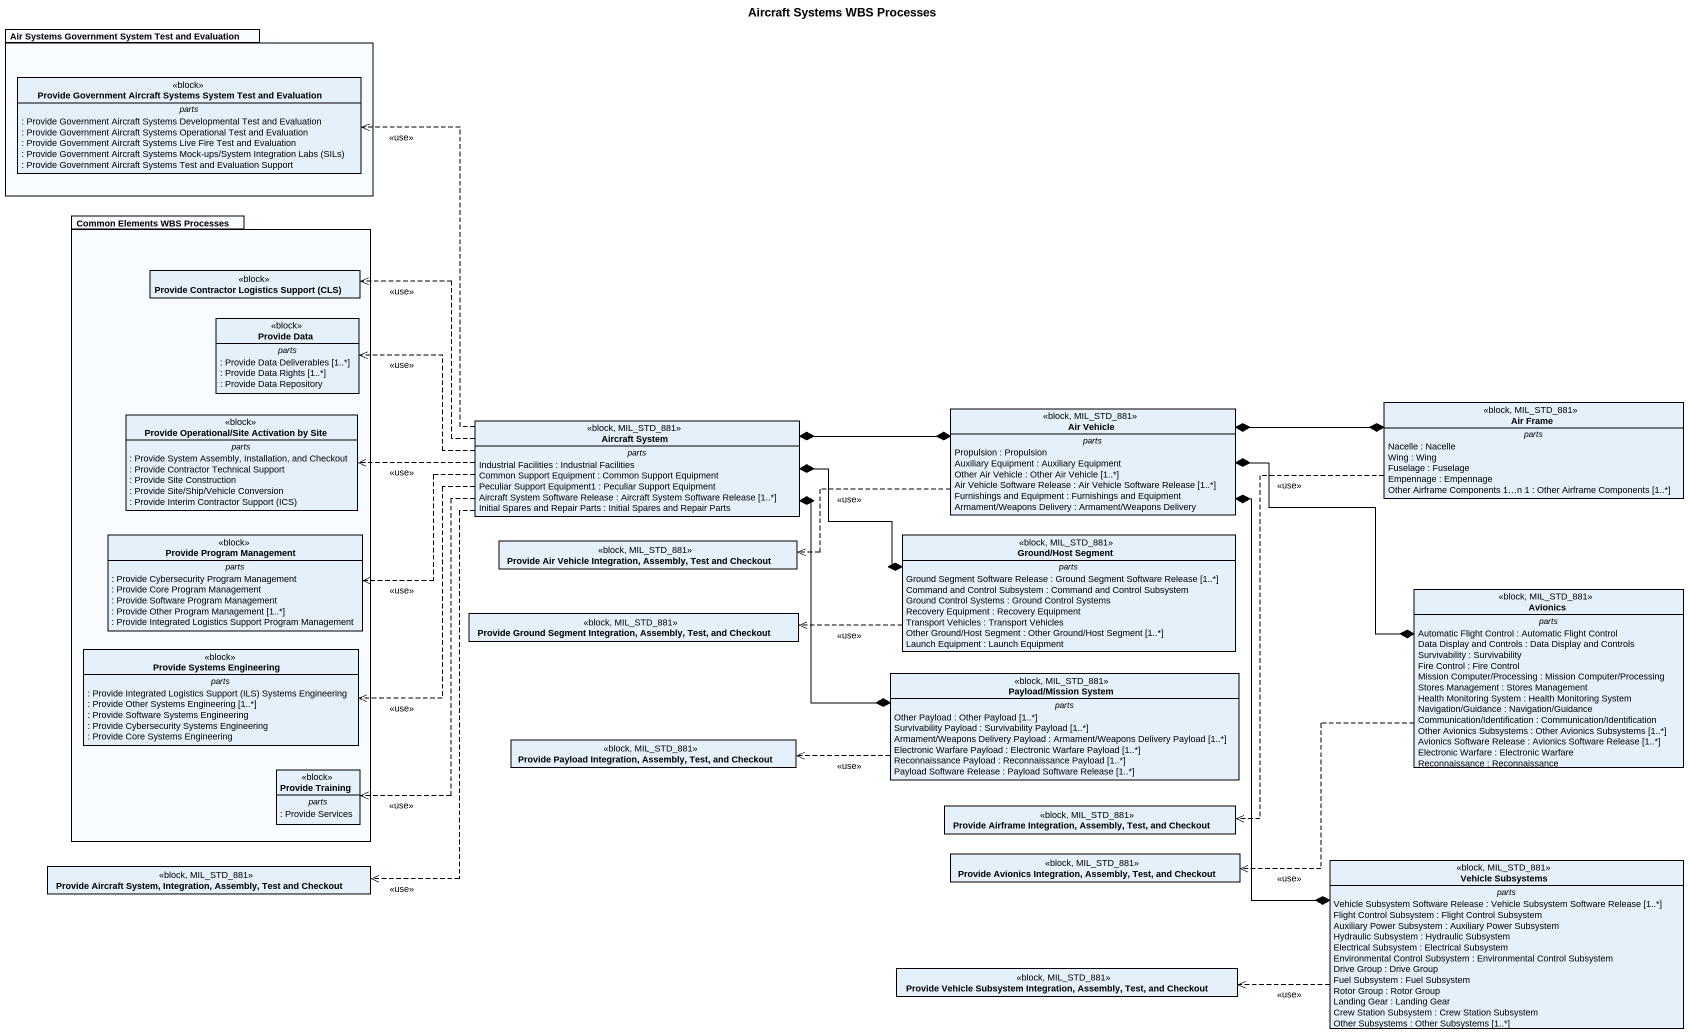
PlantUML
@startuml
title Aircraft Systems WBS Processes
hide circle
hide empty members
package "Air Systems Government System Test and Evaluation" as Air_Systems_Government {
  class "Provide Government Aircraft Systems System Test and Evaluation" as Provide_Government_Aircraft <<block>> {
    -- parts --
    : Provide Government Aircraft Systems Developmental Test and Evaluation
    : Provide Government Aircraft Systems Operational Test and Evaluation
    : Provide Government Aircraft Systems Live Fire Test and Evaluation
    {field} : Provide Government Aircraft Systems Mock-ups/System Integration Labs (SILs)
    : Provide Government Aircraft Systems Test and Evaluation Support
  }
}
package "Common Elements WBS Processes" as Common_Elements_WBS {
  class "Provide Contractor Logistics Support (CLS)" as Provide_Contractor <<block>>
  class "Provide Data" as Provide_Data <<block>> {
    -- parts --
    : Provide Data Deliverables [1..*]
    : Provide Data Rights [1..*]
    : Provide Data Repository
  }
  class "Provide Operational/Site Activation by Site" as Provide_Operational_Site <<block>> {
    -- parts --
    : Provide System Assembly, Installation, and Checkout
    : Provide Contractor Technical Support
    : Provide Site Construction
    : Provide Site/Ship/Vehicle Conversion
    {field} : Provide Interim Contractor Support (ICS)
  }
  class "Provide Program Management" as Provide_Program_Management <<block>> {
    -- parts --
    : Provide Cybersecurity Program Management
    : Provide Core Program Management
    : Provide Software Program Management
    : Provide Other Program Management [1..*]
    : Provide Integrated Logistics Support Program Management
  }
  class "Provide Systems Engineering" as Provide_Systems_Engineering <<block>> {
    -- parts --
    {field} : Provide Integrated Logistics Support (ILS) Systems Engineering
    : Provide Other Systems Engineering [1..*]
    : Provide Software Systems Engineering
    : Provide Cybersecurity Systems Engineering
    : Provide Core Systems Engineering
  }
  class "Provide Training" as Provide_Training <<block>> {
    -- parts --
    : Provide Services
  }
}
class "Aircraft System" as Aircraft_System <<block, MIL_STD_881>> {
  -- parts --
  Industrial Facilities : Industrial Facilities
  Common Support Equipment : Common Support Equipment
  Peculiar Support Equipment1 : Peculiar Support Equipment
  Aircraft System Software Release : Aircraft System Software Release [1..*]
  Initial Spares and Repair Parts : Initial Spares and Repair Parts
}
class "Air Vehicle" as Air_Vehicle <<block, MIL_STD_881>> {
  -- parts --
  Propulsion : Propulsion
  Auxiliary Equipment : Auxiliary Equipment
  Other Air Vehicle : Other Air Vehicle [1..*]
  Air Vehicle Software Release : Air Vehicle Software Release [1..*]
  Furnishings and Equipment : Furnishings and Equipment
  Armament/Weapons Delivery : Armament/Weapons Delivery
}
class "Air Frame" as Air_Frame <<block, MIL_STD_881>> {
  -- parts --
  Nacelle : Nacelle
  Wing : Wing
  Fuselage : Fuselage
  Empennage : Empennage
  Other Airframe Components 1…n 1 : Other Airframe Components [1..*]
}
class "Provide Air Vehicle Integration, Assembly, Test and Checkout" as Provide_Air_Vehicle <<block, MIL_STD_881>>
class "Ground/Host Segment" as Ground_Host_Segment <<block, MIL_STD_881>> {
  -- parts --
  Ground Segment Software Release : Ground Segment Software Release [1..*]
  Command and Control Subsystem : Command and Control Subsystem
  Ground Control Systems : Ground Control Systems
  Recovery Equipment : Recovery Equipment
  Transport Vehicles : Transport Vehicles
  Other Ground/Host Segment : Other Ground/Host Segment [1..*]
  Launch Equipment : Launch Equipment
}
class "Provide Ground Segment Integration, Assembly, Test, and Checkout" as Provide_Ground_Segment <<block, MIL_STD_881>>
class Avionics <<block, MIL_STD_881>> {
  -- parts --
  Automatic Flight Control : Automatic Flight Control
  Data Display and Controls : Data Display and Controls
  Survivability : Survivability
  Fire Control : Fire Control
  Mission Computer/Processing : Mission Computer/Processing
  Stores Management : Stores Management
  Health Monitoring System : Health Monitoring System
  Navigation/Guidance : Navigation/Guidance
  Communication/Identification : Communication/Identification
  Other Avionics Subsystems : Other Avionics Subsystems [1..*]
  Avionics Software Release : Avionics Software Release [1..*]
  Electronic Warfare : Electronic Warfare
  Reconnaissance : Reconnaissance
}
class "Payload/Mission System" as Payload_Mission_System <<block, MIL_STD_881>> {
  -- parts --
  Other Payload : Other Payload [1..*]
  Survivability Payload : Survivability Payload [1..*]
  Armament/Weapons Delivery Payload : Armament/Weapons Delivery Payload [1..*]
  Electronic Warfare Payload : Electronic Warfare Payload [1..*]
  Reconnaissance Payload : Reconnaissance Payload [1..*]
  Payload Software Release : Payload Software Release [1..*]
}
class "Provide Payload Integration, Assembly, Test, and Checkout" as Provide_Payload_Integration <<block, MIL_STD_881>>
class "Provide Airframe Integration, Assembly, Test, and Checkout" as Provide_Airframe <<block, MIL_STD_881>>
class "Provide Aircraft System, Integration, Assembly, Test and Checkout" as Provide_Aircraft_System <<block, MIL_STD_881>>
class "Provide Avionics Integration, Assembly, Test, and Checkout" as Provide_Avionics <<block, MIL_STD_881>>
class "Vehicle Subsystems" as Vehicle_Subsystems <<block, MIL_STD_881>> {
  -- parts --
  Vehicle Subsystem Software Release : Vehicle Subsystem Software Release [1..*]
  Flight Control Subsystem : Flight Control Subsystem
  Auxiliary Power Subsystem : Auxiliary Power Subsystem
  Hydraulic Subsystem : Hydraulic Subsystem
  Electrical Subsystem : Electrical Subsystem
  Environmental Control Subsystem : Environmental Control Subsystem
  Drive Group : Drive Group
  Fuel Subsystem : Fuel Subsystem
  Rotor Group : Rotor Group
  Landing Gear : Landing Gear
  Crew Station Subsystem : Crew Station Subsystem
  Other Subsystems : Other Subsystems [1..*]
}
class "Provide Vehicle Subsystem Integration, Assembly, Test, and Checkout" as Provide_Vehicle_Subsystem <<block, MIL_STD_881>>
Aircraft_System .up.> Provide_Government_Aircraft : <<use>>
Aircraft_System .left.> Provide_Contractor : <<use>>
Aircraft_System .left.> Provide_Data : <<use>>
Aircraft_System .left.> Provide_Operational_Site : <<use>>
Aircraft_System *-right-* Air_Vehicle
Aircraft_System .left.> Provide_Program_Management : <<use>>
Aircraft_System *-right-* Ground_Host_Segment
Aircraft_System .left.> Provide_Systems_Engineering : <<use>>
Aircraft_System *--* Payload_Mission_System
Aircraft_System ..> Provide_Training : <<use>>
Aircraft_System ..> Provide_Aircraft_System : <<use>>
Air_Vehicle *-right-* Air_Frame
Air_Vehicle .left.> Provide_Air_Vehicle : <<use>>
Air_Vehicle *-right-* Avionics
Air_Vehicle *--* Vehicle_Subsystems
Air_Frame ..> Provide_Airframe : <<use>>
Ground_Host_Segment .left.> Provide_Ground_Segment : <<use>>
Avionics .left.> Provide_Avionics : <<use>>
Payload_Mission_System .left.> Provide_Payload_Integration : <<use>>
Vehicle_Subsystems .left.> Provide_Vehicle_Subsystem : <<use>>
@enduml
